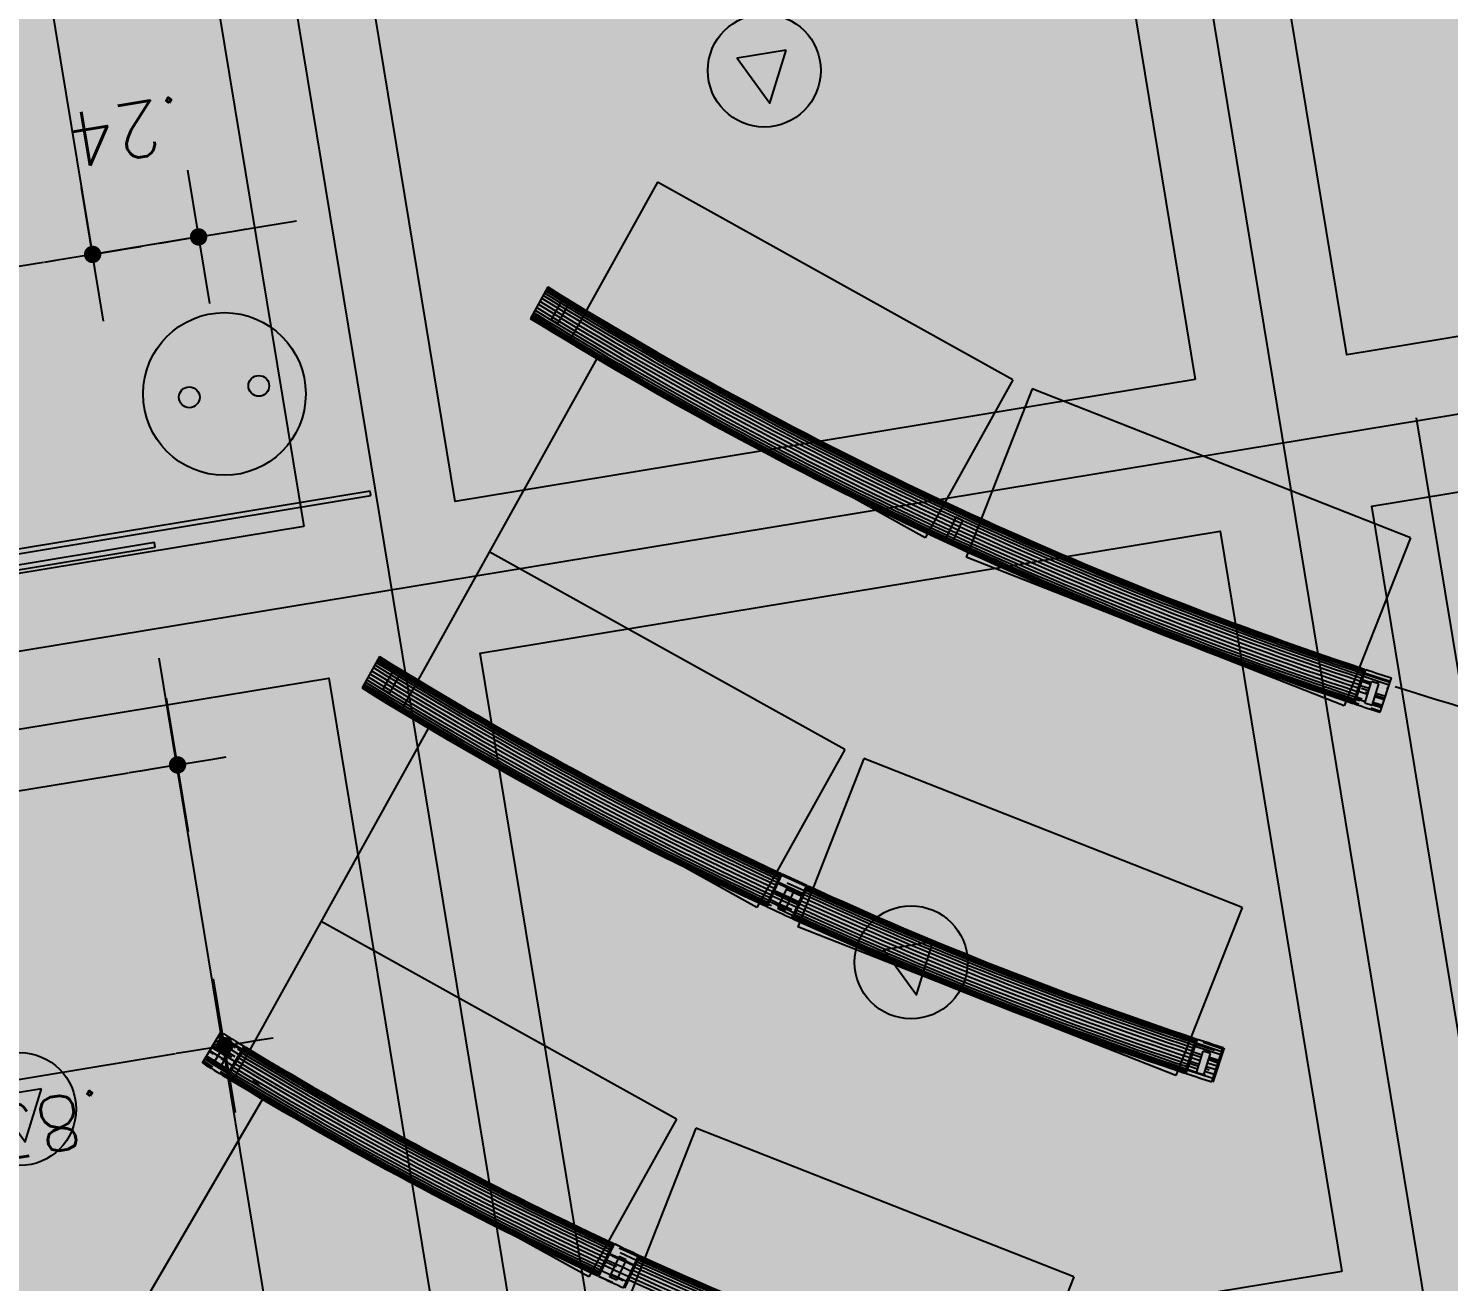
# Model space of a CAD drawing. Header units: millimetres. Extents: x 33240 to 33395, y 51607 to 51720.
# Drawn here: x 33281.033 to 33284.177, y 51681.059 to 51683.833 of the extents above; entities that cross this region are included whole.
import ezdxf

# ---------------------------------------------------------------- set-up
doc = ezdxf.new("R2010")
doc.units = ezdxf.units.MM
doc.header["$LTSCALE"] = 0.3
doc.header["$MEASUREMENT"] = 0
doc.header["$PDMODE"] = 34
doc.header["$PDSIZE"] = 0.3
doc.linetypes.add('ACAD_ISO04W100', pattern=[30, 24, -3, 0, -3])
doc.linetypes.add('ACAD_ISO08W100', pattern=[36, 24, -3, 6, -3])
doc.layers.get('0').update_dxf_attribs({"linetype": 'CONTINUOUS'})
doc.layers.get('DEFPOINTS').update_dxf_attribs({"linetype": 'CONTINUOUS'})
for name, color, linetype in [('00-TRAMES-BAT', 7, 'ACAD_ISO08W100'), ('07-REVT-SOL', 8, 'CONTINUOUS'), ('08-EQUI-MEUBLE-PROJ-01', 11, 'CONTINUOUS'), ('09-COT-MEUBLE-01', 4, 'CONTINUOUS'), ('15-PLAF-TECHN-TEMPORAIRE', 113, 'CONTINUOUS')]:
    doc.layers.add(name, color=color, linetype=linetype)
doc.styles.add('COT', font='romans.shx')
doc.dimstyles.new('COT-MEUBLE-50eme', dxfattribs={"dimtxt": 0.12, "dimasz": 0.11, "dimexe": 0, "dimexo": 0, "dimgap": 0.05, "dimtad": 1, "dimzin": 4, "dimdsep": 46, "dimtxsty": 'COT', "dimblk1": 'COTBLOC', "dimblk2": 'COTBLOC', "dimsah": 1, "dimcen": -0.1, "dimse1": 1, "dimse2": 1, "dimadec": 0, "dimazin": 0, "dimtfac": 1, "dimtmove": 2, "dimatfit": 3, "dimldrblk": 'COTBLOC', "dimfxl": 1, "dimtolj": 1, "dimarcsym": 0})

# ---------------------------------------------------------------- blocks, each defined once
blk = doc.blocks.new('COTBLOC')
for p, q in [((0, -1.3608), (0, 1.3608)), ((-0.76, 0), (-0.99, 0)), ((0, 0), (-0.76, 0)), ((0, 0), (0.76, 0)), ((0.76, 0), (0.99, 0))]:
    blk.add_line(p, q)
at = {"const_width": 0.15}
blk.add_lwpolyline([(-0.1, 0, 1), (0.1, 0, 1)], format="xyb", close=True, dxfattribs=at)
blk = doc.blocks.new('*D240')
at = {"layer": '09-COT-MEUBLE-01', "color": 0, "lineweight": -2, "ltscale": 10}
for p, q in [((33281.5181, 51683.389), (33281.6266, 51683.4069)), ((33281.4096, 51683.3712), (33281.175, 51683.3325)), ((33281.0664, 51683.3147), (33280.9579, 51683.2968))]:
    blk.add_line(p, q, dxfattribs=at)
at = {"layer": 'DEFPOINTS', "color": 0, "ltscale": 10}
for p in [(33281.175, 51683.3325), (33281.4339, 51683.2235), (33281.1993, 51683.1848)]:
    blk.add_point(p, dxfattribs=at)
at = {"layer": '09-COT-MEUBLE-01', "color": 0, "lineweight": -2, "ltscale": 10, "xscale": 0.11, "yscale": 0.11, "zscale": 0.11}
for p, rotation in [((33281.4096, 51683.3712), 189.3505736683666), ((33281.175, 51683.3325), 9.3505736683666)]:
    blk.add_blockref('COTBLOC', p, dxfattribs=dict(at, rotation=rotation))
at = {"layer": '09-COT-MEUBLE-01', "color": 0, "ltscale": 10, "insert": (33281.2508, 51683.6035), "char_height": 0.12, "attachment_point": 5, "rotation": 189.3506, "style": 'COT'}
blk.add_mtext('\\A1;.24', dxfattribs=at)
blk = doc.blocks.new('*D241')
at = {"layer": '09-COT-MEUBLE-01', "color": 0, "lineweight": -2, "ltscale": 10}
blk.add_line((33281.2545, 51682.1848), (33279.9959, 51681.9776), dxfattribs=at)
at = {"layer": 'DEFPOINTS', "color": 0, "ltscale": 10}
for p in [(33281.3869, 51682.0579), (33279.8874, 51681.9597), (33279.9117, 51681.8118)]:
    blk.add_point(p, dxfattribs=at)
at = {"layer": '09-COT-MEUBLE-01', "color": 0, "lineweight": -2, "ltscale": 10, "xscale": 0.11, "yscale": 0.11, "zscale": 0.11}
for p, rotation in [((33281.363, 51682.2027), 9.3505736683666), ((33279.8874, 51681.9597), 189.3505736683666)]:
    blk.add_blockref('COTBLOC', p, dxfattribs=dict(at, rotation=rotation))
at = {"layer": '09-COT-MEUBLE-01', "color": 0, "ltscale": 10, "insert": (33280.6431, 51681.9727), "char_height": 0.12, "attachment_point": 5, "rotation": 189.3506, "style": 'COT'}
blk.add_mtext('\\A1;1.50', dxfattribs=at)
blk = doc.blocks.new('*D242')
at = {"layer": '09-COT-MEUBLE-01', "color": 0, "lineweight": -2, "ltscale": 10}
blk.add_line((33281.3587, 51681.5635), (33280.7569, 51681.4644), dxfattribs=at)
at = {"layer": 'DEFPOINTS', "color": 0, "ltscale": 10}
for p in [(33280.6484, 51681.4466), (33281.4913, 51681.4352), (33280.6727, 51681.2986)]:
    blk.add_point(p, dxfattribs=at)
at = {"layer": '09-COT-MEUBLE-01', "color": 0, "lineweight": -2, "ltscale": 10, "xscale": 0.11, "yscale": 0.11, "zscale": 0.11}
for p, rotation in [((33281.4672, 51681.5814), 9.3505736683666), ((33280.6484, 51681.4466), 189.3505736683666)]:
    blk.add_blockref('COTBLOC', p, dxfattribs=dict(at, rotation=rotation))
at = {"layer": '09-COT-MEUBLE-01', "color": 0, "ltscale": 10, "insert": (33281.0757, 51681.4055), "char_height": 0.12, "attachment_point": 5, "rotation": 189.3506, "style": 'COT'}
blk.add_mtext('\\A1;.83', dxfattribs=at)

msp = doc.modelspace()

# ---------------------------------------------------------------- hatches: boundary and pattern name
at = {"layer": '07-REVT-SOL'}
h = msp.add_hatch(dxfattribs=at)
h.set_pattern_fill('CROSS', color=30, style=0)
h.set_pattern_definition([(189.35057367, (57785.36794, 108093.83487), (-0.2060594638, -0.2872968802), [0.125, -0.375]), (279.35057367, (57785.29612, 108093.88639), (0.2872968802, -0.2060594638), [0.125, -0.375])])
edge = h.paths.add_edge_path()
edge.add_line((33283.3783, 51687.0822), (33282.6443, 51691.5402))
edge.add_line((33282.6443, 51691.5402), (33270.1624, 51689.4848))
edge.add_line((33270.1624, 51689.4848), (33272.7213, 51673.9442))
edge.add_line((33272.7213, 51673.9442), (33273.8232, 51674.1256))
edge.add_line((33273.8232, 51674.1256), (33273.4532, 51676.3726))
edge.add_line((33273.4532, 51676.3726), (33279.4392, 51677.3582))
edge.add_line((33279.4392, 51677.3582), (33280.4429, 51671.2631))
edge.add_line((33280.4429, 51671.2631), (33280.6933, 51669.7425))
edge.add_line((33280.6933, 51669.7425), (33287.1828, 51670.8111))
edge.add_arc((33295.4983, 51677.4321), 10.6295, 146.69633, 218.5278, ccw=False)
edge.add_line((33286.6145, 51683.2685), (33287.3226, 51684.3289))
edge.add_line((33287.3226, 51684.3289), (33288.3032, 51685.5277))
edge.add_line((33288.3032, 51685.5277), (33286.1987, 51687.5466))
edge.add_line((33286.1987, 51687.5466), (33283.3783, 51687.0822))

# ---------------------------------------------------------------- linework, layer by layer
at = {"layer": '00-TRAMES-BAT'}
for p, q in [((33290.54, 51643.8971), (33281.8569, 51696.6298)), ((33289.5108, 51632.7087), (33279.0612, 51696.1695))]:
    msp.add_line(p, q, dxfattribs=at)
at = {"layer": '08-EQUI-MEUBLE-PROJ-01', "ltscale": 0.8}
for p, q in [((33282.4256, 51683.4921), (33282.2314, 51683.1424)), ((33283.2124, 51683.055), (33282.4256, 51683.4921)), ((33283.0182, 51682.7053), (33282.2314, 51683.1424)), ((33282.2909, 51683.1021), (33281.8589, 51682.3244)), ((33283.2124, 51683.055), (33283.0182, 51682.7053)), ((33283.2551, 51683.0349), (33283.1086, 51682.6627)), ((33284.0922, 51682.7053), (33283.2551, 51683.0349)), ((33281.7893, 51682.8084), (33280.8025, 51682.646)), ((33280.8042, 51682.6361), (33281.7909, 51682.7986)), ((33281.7909, 51682.7986), (33281.7893, 51682.8084)), ((33284.0922, 51682.7053), (33283.9457, 51682.3331)), ((33281.3118, 51682.6946), (33280.3251, 51682.5321)), ((33280.3267, 51682.5222), (33281.3134, 51682.6847)), ((33281.3134, 51682.6847), (33281.3118, 51682.6946)), ((33282.8399, 51682.2371), (33282.0531, 51682.6741)), ((33283.9457, 51682.3331), (33283.1086, 51682.6627)), ((33282.6457, 51681.8874), (33281.8589, 51682.3244)), ((33281.9189, 51682.285), (33281.523, 51681.5724)), ((33282.8399, 51682.2371), (33282.6457, 51681.8874)), ((33282.8826, 51682.2169), (33282.7361, 51681.8447)), ((33283.7197, 51681.8874), (33282.8826, 51682.2169)), ((33283.7197, 51681.8874), (33283.5732, 51681.5152)), ((33282.4674, 51681.4191), (33281.6806, 51681.8562)), ((33283.5732, 51681.5152), (33282.7361, 51681.8447)), ((33282.1089, 51681.1607), (33281.4864, 51681.5065)), ((33281.5508, 51681.4633), (33281.1142, 51680.7134)), ((33282.4674, 51681.4191), (33282.3173, 51681.1489)), ((33282.5101, 51681.399), (33282.3972, 51681.1121)), ((33283.3472, 51681.0695), (33282.5101, 51681.399)), ((33282.2732, 51681.0695), (33282.1089, 51681.1607)), ((33283.3472, 51681.0695), (33283.2343, 51680.7827))]:
    msp.add_line(p, q, dxfattribs=at)
at = {"layer": '08-EQUI-MEUBLE-PROJ-01', "color": 8, "ltscale": 0.8}
for p, q in [((33282.1826, 51683.2604), (33282.144, 51683.1909)), ((33282.2142, 51683.232), (33282.19, 51683.1883)), ((33282.2291, 51683.2237), (33282.2048, 51683.18)), ((33282.2291, 51683.2237), (33282.2142, 51683.232)), ((33282.19, 51683.1883), (33282.2048, 51683.18)), ((33283.0856, 51682.7509), (33283.0642, 51682.7057)), ((33283.1009, 51682.7437), (33283.0796, 51682.6985)), ((33283.1009, 51682.7437), (33283.0856, 51682.7509)), ((33283.0796, 51682.6985), (33283.0642, 51682.7057)), ((33281.8101, 51682.4425), (33281.7715, 51682.373)), ((33281.8418, 51682.414), (33281.8175, 51682.3703)), ((33281.8566, 51682.4058), (33281.8323, 51682.3621)), ((33281.8994, 51682.3863), (33281.8846, 51682.3945)), ((33283.9656, 51682.3388), (33283.9906, 51682.4149)), ((33283.9683, 51682.3379), (33283.9933, 51682.414)), ((33284.0042, 51682.3807), (33283.9845, 51682.3871)), ((33284.0053, 51682.3843), (33283.9856, 51682.3908)), ((33284.0451, 51682.3795), (33283.9881, 51682.3982)), ((33284.0468, 51682.3848), (33283.9898, 51682.4035)), ((33284.0477, 51682.3875), (33283.9907, 51682.4061)), ((33283.9912, 51682.3396), (33284.0063, 51682.3873)), ((33284.0225, 51682.3821), (33284.0063, 51682.3873)), ((33284.0253, 51682.3192), (33284.0503, 51682.3952)), ((33281.8175, 51682.3703), (33281.8323, 51682.3621)), ((33283.9973, 51682.3587), (33283.9773, 51682.3653)), ((33284.0013, 51682.3715), (33283.9815, 51682.378)), ((33283.9997, 51682.3664), (33283.984, 51682.3715)), ((33283.9982, 51682.3616), (33283.9927, 51682.3634)), ((33284.0074, 51682.3344), (33284.0225, 51682.3821)), ((33284.0352, 51682.3495), (33284.0143, 51682.3563)), ((33284.0368, 51682.3542), (33284.0158, 51682.3611)), ((33284.0217, 51682.3749), (33284.0203, 51682.3754)), ((33284.0427, 51682.3721), (33284.04, 51682.3729)), ((33284.0415, 51682.3685), (33284.0407, 51682.3687)), ((33283.9777, 51682.337), (33283.9689, 51682.3398)), ((33283.9804, 51682.3447), (33283.9715, 51682.3476)), ((33283.9921, 51682.3425), (33283.972, 51682.3491)), ((33283.9856, 51682.3484), (33283.9731, 51682.3526)), ((33284.0074, 51682.3344), (33283.9912, 51682.3396)), ((33284.0259, 51682.3211), (33284.0043, 51682.3282)), ((33284.0285, 51682.3289), (33284.0078, 51682.3357)), ((33284.029, 51682.3304), (33284.0083, 51682.3372)), ((33284.0301, 51682.3339), (33284.0094, 51682.3407)), ((33284.0343, 51682.3466), (33284.0134, 51682.3534)), ((33282.6657, 51681.89), (33282.6992, 51681.9625)), ((33282.6683, 51681.8888), (33282.7018, 51681.9613)), ((33282.7549, 51681.9333), (33282.7004, 51681.9583)), ((33282.7561, 51681.9358), (33282.7016, 51681.9609)), ((33282.7036, 51681.9129), (33282.6837, 51681.922)), ((33282.7018, 51681.9091), (33282.6842, 51681.9171)), ((33282.7047, 51681.9152), (33282.6847, 51681.9244)), ((33282.7131, 51681.933), (33282.6917, 51681.8878)), ((33282.7121, 51681.9309), (33282.692, 51681.9402)), ((33282.7476, 51681.9173), (33282.693, 51681.9423)), ((33282.7201, 51681.9081), (33282.7047, 51681.9152)), ((33282.7284, 51681.9257), (33282.7071, 51681.8805)), ((33282.7259, 51681.9202), (33282.7108, 51681.9271)), ((33282.7276, 51681.9239), (33282.7121, 51681.9309)), ((33282.7505, 51681.9237), (33282.7127, 51681.941)), ((33282.7284, 51681.9257), (33282.7131, 51681.933)), ((33282.7228, 51681.8636), (33282.7563, 51681.9362)), ((33282.7254, 51681.8624), (33282.7589, 51681.935)), ((33282.7449, 51681.9115), (33282.7259, 51681.9202)), ((33282.7466, 51681.9151), (33282.7276, 51681.9239)), ((33282.6776, 51681.8909), (33282.6707, 51681.894)), ((33282.6932, 51681.891), (33282.6735, 51681.9)), ((33282.695, 51681.8948), (33282.6753, 51681.9038)), ((33282.699, 51681.9031), (33282.6791, 51681.9122)), ((33282.7253, 51681.869), (33282.6913, 51681.8846)), ((33282.7071, 51681.8805), (33282.6917, 51681.8878)), ((33282.7087, 51681.8839), (33282.6932, 51681.891)), ((33282.7105, 51681.8877), (33282.695, 51681.8948)), ((33282.7144, 51681.896), (33282.699, 51681.9031)), ((33282.7172, 51681.902), (33282.7018, 51681.9091)), ((33282.719, 51681.9058), (33282.7036, 51681.9129)), ((33282.728, 51681.875), (33282.7087, 51681.8839)), ((33282.723, 51681.8819), (33282.7105, 51681.8877)), ((33282.7337, 51681.8872), (33282.7144, 51681.896)), ((33282.7364, 51681.8932), (33282.7172, 51681.902)), ((33282.7382, 51681.897), (33282.719, 51681.9058)), ((33282.7393, 51681.8993), (33282.7201, 51681.9081)), ((33281.4184, 51681.5431), (33281.4591, 51681.6113)), ((33281.4912, 51681.5768), (33281.4526, 51681.6005)), ((33281.5051, 51681.5713), (33281.454, 51681.6028)), ((33281.506, 51681.5728), (33281.4549, 51681.6043)), ((33281.4524, 51681.5586), (33281.4343, 51681.5698)), ((33281.4571, 51681.5665), (33281.439, 51681.5777)), ((33281.4593, 51681.5701), (33281.4412, 51681.5813)), ((33281.4684, 51681.5852), (33281.4426, 51681.5424)), ((33281.4618, 51681.5744), (33281.4437, 51681.5856)), ((33281.4662, 51681.5816), (33281.448, 51681.5928)), ((33281.4829, 51681.5764), (33281.4571, 51681.5336)), ((33281.4737, 51681.5612), (33281.4593, 51681.5701)), ((33281.4763, 51681.5655), (33281.4618, 51681.5744)), ((33281.4807, 51681.5727), (33281.4662, 51681.5816)), ((33281.4829, 51681.5764), (33281.4684, 51681.5852)), ((33281.4696, 51681.5118), (33281.5103, 51681.5801)), ((33281.472, 51681.5104), (33281.5128, 51681.5786)), ((33281.4991, 51681.5613), (33281.4807, 51681.5727)), ((33281.523, 51681.5724), (33281.4864, 51681.5065)), ((33281.5037, 51681.569), (33281.4968, 51681.5733)), ((33283.5931, 51681.5209), (33283.618, 51681.5969)), ((33283.5958, 51681.52), (33283.6207, 51681.596)), ((33283.6725, 51681.5612), (33283.6155, 51681.5799)), ((33283.6589, 51681.5705), (33283.6169, 51681.5843)), ((33283.6747, 51681.568), (33283.6177, 51681.5867)), ((33283.6187, 51681.5216), (33283.6338, 51681.5693)), ((33283.6766, 51681.5739), (33283.6331, 51681.5882)), ((33283.65, 51681.5642), (33283.6338, 51681.5693)), ((33283.6528, 51681.5012), (33283.6778, 51681.5773)), ((33283.6555, 51681.5004), (33283.6805, 51681.5764)), ((33281.4413, 51681.534), (33281.4206, 51681.5468)), ((33281.4743, 51681.5197), (33281.4232, 51681.5512)), ((33281.4434, 51681.5437), (33281.4254, 51681.5548)), ((33281.4454, 51681.5472), (33281.4274, 51681.5583)), ((33281.4426, 51681.5628), (33281.4335, 51681.5684)), ((33281.4579, 51681.5348), (33281.4434, 51681.5437)), ((33281.4599, 51681.5382), (33281.4454, 51681.5472)), ((33281.4668, 51681.5497), (33281.4524, 51681.5586)), ((33281.4716, 51681.5576), (33281.4571, 51681.5665)), ((33281.466, 51681.5484), (33281.4597, 51681.5523)), ((33281.4785, 51681.5268), (33281.4599, 51681.5382)), ((33281.4846, 51681.5369), (33281.466, 51681.5484)), ((33281.4724, 51681.5463), (33281.4668, 51681.5497)), ((33281.4901, 51681.5462), (33281.4716, 51681.5576)), ((33281.4829, 51681.5556), (33281.4737, 51681.5612)), ((33281.4906, 51681.5567), (33281.4763, 51681.5655)), ((33283.623, 51681.5351), (33283.6029, 51681.5417)), ((33283.6244, 51681.5397), (33283.6044, 51681.5463)), ((33283.627, 51681.5479), (33283.6071, 51681.5544)), ((33283.6292, 51681.555), (33283.6094, 51681.5615)), ((33283.6108, 51681.5652), (33283.6106, 51681.5653)), ((33283.631, 51681.5607), (33283.6113, 51681.5672)), ((33283.6349, 51681.5165), (33283.65, 51681.5642)), ((33283.6641, 51681.5357), (33283.6432, 51681.5426)), ((33283.6664, 51681.5428), (33283.6454, 51681.5497)), ((33283.6683, 51681.5485), (33283.6472, 51681.5554)), ((33283.6677, 51681.5466), (33283.6489, 51681.5527)), ((33281.4765, 51681.5234), (33281.4579, 51681.5348)), ((33281.4716, 51681.5153), (33281.4584, 51681.5235)), ((33283.6552, 51681.5086), (33283.5982, 51681.5273)), ((33283.6189, 51681.5223), (33283.5987, 51681.529)), ((33283.6212, 51681.5296), (33283.6011, 51681.5362)), ((33283.6349, 51681.5165), (33283.6187, 51681.5216)), ((33283.6388, 51681.5158), (33283.6351, 51681.517)), ((33283.6581, 51681.5175), (33283.6374, 51681.5243)), ((33283.6468, 51681.5273), (33283.6391, 51681.5298)), ((33283.6614, 51681.5276), (33283.6406, 51681.5344)), ((33281.5282, 51681.5034), (33281.5428, 51681.4946)), ((33282.3173, 51681.1489), (33282.2784, 51681.079)), ((33282.2933, 51681.072), (33282.3274, 51681.1443)), ((33282.2959, 51681.0708), (33282.33, 51681.143)), ((33282.3296, 51681.1421), (33282.327, 51681.1433)), ((33282.3407, 51681.138), (33282.33, 51681.143)), ((33282.3825, 51681.1138), (33282.3408, 51681.133)), ((33282.3305, 51681.0937), (33282.3109, 51681.1026)), ((33282.3325, 51681.098), (33282.313, 51681.107)), ((33282.3383, 51681.1101), (33282.3187, 51681.1191)), ((33282.3406, 51681.115), (33282.3192, 51681.0698)), ((33282.339, 51681.1118), (33282.3195, 51681.1207)), ((33282.3382, 51681.1099), (33282.3254, 51681.1158)), ((33282.348, 51681.0909), (33282.3325, 51681.098)), ((33282.3559, 51681.1078), (33282.3346, 51681.0626)), ((33282.3536, 51681.1029), (33282.3382, 51681.1099)), ((33282.3537, 51681.103), (33282.3383, 51681.1101)), ((33282.3545, 51681.1047), (33282.339, 51681.1118)), ((33282.3559, 51681.1078), (33282.3406, 51681.115)), ((33282.3789, 51681.1062), (33282.3427, 51681.1228)), ((33282.3504, 51681.0457), (33282.3845, 51681.1179)), ((33282.353, 51681.0445), (33282.3871, 51681.1167)), ((33282.3731, 51681.0939), (33282.3536, 51681.1029)), ((33282.3732, 51681.0941), (33282.3537, 51681.103)), ((33282.374, 51681.0957), (33282.3545, 51681.1047)), ((33282.3972, 51681.1121), (33282.3679, 51681.0376)), ((33282.3866, 51681.1158), (33282.3841, 51681.117)), ((33282.2784, 51681.079), (33282.2732, 51681.0695)), ((33282.2963, 51681.0717), (33282.2937, 51681.0729)), ((33282.3259, 51681.057), (33282.2959, 51681.0708)), ((33282.3211, 51681.0738), (33282.3015, 51681.0828)), ((33282.3189, 51681.0895), (33282.3073, 51681.0949)), ((33282.3268, 51681.0859), (33282.3073, 51681.0949)), ((33282.3346, 51681.0626), (33282.3192, 51681.0698)), ((33282.3366, 51681.0667), (33282.3211, 51681.0738)), ((33282.3374, 51681.0685), (33282.323, 51681.0751)), ((33282.3423, 51681.0788), (33282.3268, 51681.0859)), ((33282.335, 51681.0916), (33282.3305, 51681.0937)), ((33282.3423, 51681.0788), (33282.3325, 51681.0833)), ((33282.3494, 51681.0608), (33282.3366, 51681.0667)), ((33282.3569, 51681.0595), (33282.3374, 51681.0685)), ((33282.3618, 51681.0698), (33282.3423, 51681.0788)), ((33282.3618, 51681.0698), (33282.3423, 51681.0788)), ((33282.3675, 51681.082), (33282.348, 51681.0909))]:
    msp.add_line(p, q, dxfattribs=at)
at = {"layer": '08-EQUI-MEUBLE-PROJ-01', "ltscale": 0.8}
for centre, radius in [((33281.4668, 51683.0236), 0.18), ((33281.5429, 51683.0416), 0.023), ((33281.389, 51683.0163), 0.023)]:
    msp.add_circle(centre, radius, dxfattribs=at)
at = {"layer": '08-EQUI-MEUBLE-PROJ-01', "color": 8, "ltscale": 0.8}
for centre, radius, start, end in [((33286.7041, 51690.5723), 8.625, 238.26817, 251.6012), ((33286.7041, 51690.5723), 8.618, 238.26817, 251.60102), ((33286.7041, 51690.5723), 8.612, 238.26817, 251.60087), ((33286.7041, 51690.5723), 8.607, 238.26817, 251.60074), ((33286.7041, 51690.5723), 8.603, 238.26817, 251.60064), ((33286.7041, 51690.5723), 8.6, 238.26817, 251.60056), ((33286.7041, 51690.5723), 8.598, 238.26817, 251.61951), ((33286.7041, 51690.5723), 8.597, 238.26817, 251.60049), ((33286.6978, 51690.5526), 8.6413, 238.25954, 251.60051), ((33286.6978, 51690.5526), 8.6353, 238.25954, 251.60036), ((33286.6978, 51690.5526), 8.6283, 238.25954, 251.60018), ((33286.6978, 51690.5526), 8.6203, 238.25954, 251.59998), ((33286.7041, 51690.5723), 8.633, 238.26817, 251.6014), ((33286.6978, 51690.5526), 8.6563, 238.25954, 251.60089), ((33286.6978, 51690.5526), 8.6553, 238.25954, 251.61973), ((33286.6978, 51690.5526), 8.6533, 238.25954, 251.60081), ((33286.6978, 51690.5526), 8.6503, 238.25954, 251.60074), ((33286.6978, 51690.5526), 8.6463, 238.25954, 251.60064), ((33286.3316, 51689.7544), 8.625, 238.27688, 245.00683), ((33286.3316, 51689.7544), 8.618, 238.2747, 245.00665), ((33286.3316, 51689.7544), 8.612, 238.27284, 245.0065), ((33286.3316, 51689.7544), 8.607, 238.27129, 245.00637), ((33286.3316, 51689.7544), 8.603, 238.27004, 245.00627), ((33286.3316, 51689.7544), 8.6, 238.2691, 245.00619), ((33286.3316, 51689.7544), 8.598, 238.26817, 245.02513), ((33286.3316, 51689.7544), 8.597, 238.26817, 245.00612), ((33286.3253, 51689.7346), 8.6413, 238.25487, 244.99035), ((33286.3253, 51689.7346), 8.6353, 238.253, 244.99019), ((33286.3253, 51689.7346), 8.6283, 238.25081, 244.99), ((33286.3253, 51689.7346), 8.6203, 238.24831, 244.98978), ((33286.3316, 51689.7544), 8.633, 238.27935, 245.00703), ((33286.7041, 51690.5723), 8.597, 251.61948, 252.01936), ((33286.3253, 51689.7346), 8.6563, 238.25954, 244.99076), ((33286.3253, 51689.7346), 8.6553, 238.25954, 245.0096), ((33286.3253, 51689.7346), 8.6533, 238.25954, 244.99068), ((33286.3253, 51689.7346), 8.6503, 238.25768, 244.9906), ((33286.3253, 51689.7346), 8.6463, 238.25643, 244.99049), ((33286.6978, 51690.5526), 8.6563, 251.61975, 252.01689), ((33286.3316, 51689.7544), 8.597, 245.02511, 245.42499), ((33286.3316, 51689.7544), 8.618, 245.44345, 251.60089), ((33286.3316, 51689.7544), 8.612, 245.4436, 251.60074), ((33286.3316, 51689.7544), 8.607, 245.44373, 251.60061), ((33286.3316, 51689.7544), 8.598, 245.42497, 251.61938), ((33286.3316, 51689.7544), 8.603, 245.44383, 251.60051), ((33286.3316, 51689.7544), 8.6, 245.44391, 251.60044), ((33286.3316, 51689.7544), 8.597, 245.44398, 251.60036), ((33286.3253, 51689.7346), 8.6563, 245.00962, 245.40676), ((33286.3253, 51689.7346), 8.6283, 245.42628, 251.60005), ((33286.3253, 51689.7346), 8.6203, 245.42647, 251.59985), ((33286.3316, 51689.7544), 8.633, 245.44307, 251.60127), ((33286.3316, 51689.7544), 8.625, 245.44327, 251.60107), ((33286.3253, 51689.7346), 8.6553, 245.40678, 251.6196), ((33286.3253, 51689.7346), 8.6563, 245.42563, 251.60076), ((33286.3253, 51689.7346), 8.6533, 245.4257, 251.60069), ((33286.3253, 51689.7346), 8.6503, 245.42577, 251.60061), ((33286.3253, 51689.7346), 8.6463, 245.42586, 251.60051), ((33286.3253, 51689.7346), 8.6413, 245.42598, 251.60038), ((33286.3253, 51689.7346), 8.6353, 245.42612, 251.60023), ((33285.9591, 51688.9364), 8.597, 238.43642, 238.83628), ((33285.9591, 51688.9364), 8.607, 238.85564, 245.01118), ((33285.9591, 51688.9364), 8.603, 238.85549, 245.01118), ((33285.9591, 51688.9364), 8.598, 238.83632, 245.01118), ((33285.9591, 51688.9364), 8.6, 238.85539, 245.01118), ((33285.9591, 51688.9364), 8.597, 238.85528, 245.01118), ((33286.3316, 51689.7544), 8.597, 251.61935, 252.01923), ((33285.9528, 51688.9167), 8.6563, 238.41026, 238.80739), ((33285.9528, 51688.9167), 8.6203, 238.82484, 244.99121), ((33285.9591, 51688.9364), 8.633, 238.85657, 245.01118), ((33285.9591, 51688.9364), 8.625, 238.85628, 245.01118), ((33285.9591, 51688.9364), 8.618, 238.85603, 245.01118), ((33285.9591, 51688.9364), 8.612, 238.85582, 245.01118), ((33285.9528, 51688.9167), 8.6553, 238.80735, 244.99121), ((33285.9528, 51688.9167), 8.6563, 238.82625, 244.99121), ((33285.9528, 51688.9167), 8.6533, 238.82614, 244.99121), ((33285.9528, 51688.9167), 8.6503, 238.82602, 244.99121), ((33285.9528, 51688.9167), 8.6463, 238.82586, 244.99121), ((33285.9528, 51688.9167), 8.6413, 238.82567, 244.99121), ((33285.9528, 51688.9167), 8.6353, 238.82543, 244.99121), ((33285.9528, 51688.9167), 8.6283, 238.82515, 244.99121), ((33286.3253, 51689.7346), 8.6563, 251.61963, 252.01677), ((33285.9591, 51688.9364), 8.597, 245.03017, 245.43005), ((33285.9591, 51688.9364), 8.618, 245.44905, 251.60049), ((33285.9591, 51688.9364), 8.612, 245.44905, 251.60049), ((33285.9591, 51688.9364), 8.607, 245.44905, 251.60049), ((33285.9591, 51688.9364), 8.603, 245.44905, 251.60049), ((33285.9591, 51688.9364), 8.6, 245.44905, 251.60049), ((33285.9591, 51688.9364), 8.598, 245.44905, 251.60049), ((33285.9591, 51688.9364), 8.597, 245.44905, 251.60049), ((33285.9528, 51688.9167), 8.6563, 245.01007, 245.40723), ((33285.9528, 51688.9167), 8.6283, 245.42609, 251.60089), ((33285.9528, 51688.9167), 8.6203, 245.42609, 251.60089), ((33285.9591, 51688.9364), 8.633, 245.44905, 251.60049), ((33285.9591, 51688.9364), 8.625, 245.44905, 251.60049), ((33285.9528, 51688.9167), 8.6353, 245.42609, 251.60089)]:
    msp.add_arc(centre, radius, start, end, dxfattribs=at)
at = {"layer": '08-EQUI-MEUBLE-PROJ-01', "ltscale": 0.8}
msp.add_arc((33286.0871, 51688.7388), 6.6784, 252.318, 259.04248, dxfattribs=at)
at = {"layer": '15-PLAF-TECHN-TEMPORAIRE', "color": 8, "linetype": 'ACAD_ISO04W100'}
for p, q in [((33283.7874, 51670.7496), (33280.5379, 51690.4839)), ((33284.1361, 51680.9417), (33283.2454, 51686.3509)), ((33285.7829, 51683.2398), (33271.9706, 51680.9654))]:
    msp.add_line(p, q, dxfattribs=at)
at = {"layer": '15-PLAF-TECHN-TEMPORAIRE', "ltscale": 10}
for points in [[(33285.5892, 51683.3802), (33283.9513, 51683.1105), (33283.6815, 51684.7484), (33285.3195, 51685.0181)], [(33283.6158, 51683.0553), (33281.9778, 51682.7855), (33281.7081, 51684.4235), (33283.3461, 51684.6932)], [(33281.6423, 51682.7303), (33280.0044, 51682.4606), (33279.7347, 51684.0985), (33281.3726, 51684.3682)], [(33283.9407, 51681.0818), (33282.3028, 51680.8121), (33282.0331, 51682.4501), (33283.671, 51682.7198)], [(33281.9673, 51680.7569), (33280.3294, 51680.4872), (33280.0596, 51682.1251), (33281.6976, 51682.3948)]]:
    msp.add_lwpolyline(points, close=True, dxfattribs=at)
at = {"layer": '15-PLAF-TECHN-TEMPORAIRE', "color": 8}
for points in [[(33282.7103, 51683.7845), (33282.6017, 51683.7666), (33282.6739, 51683.667), (33282.6739, 51683.667)], [(33283.0352, 51681.8111), (33282.9267, 51681.7932), (33282.9988, 51681.6936), (33282.9988, 51681.6936)], [(33281.0618, 51681.4861), (33280.9532, 51681.4682), (33281.0254, 51681.3686), (33281.0254, 51681.3686)]]:
    msp.add_lwpolyline(points, close=True, dxfattribs=at)
at = {"layer": '15-PLAF-TECHN-TEMPORAIRE', "ltscale": 10}
msp.add_lwpolyline([(33284.638, 51681.1966), (33284.2762, 51681.1371), (33284.0065, 51682.775), (33285.492, 51683.0196)], dxfattribs=at)
at = {"layer": '15-PLAF-TECHN-TEMPORAIRE', "color": 8}
for centre in [(33282.6619, 51683.7394), (33282.9869, 51681.7659), (33281.0135, 51681.441)]:
    msp.add_circle(centre, 0.125, dxfattribs=at)
at = {"layer": '15-PLAF-TECHN-TEMPORAIRE', "color": 8, "linetype": 'ACAD_ISO04W100'}
msp.add_ellipse((33298.2958, 51679.2703), major_axis=(-12.0261, -6.7629), ratio=0.772976, dxfattribs=at)

# ---------------------------------------------------------------- dimensions: what is measured, and where the dimension line sits
at = {"layer": '09-COT-MEUBLE-01', "ltscale": 10}
for base, p1, p2, picture, middle in [((33281.175, 51683.3325), (33281.4339, 51683.2235), (33281.1993, 51683.1848), '*D240', (33281.2508, 51683.6035)), ((33279.8874, 51681.9597), (33281.3869, 51682.0579), (33279.9117, 51681.8118), '*D241', (33280.6431, 51681.9727)), ((33280.6484, 51681.4466), (33281.4913, 51681.4352), (33280.6727, 51681.2986), '*D242', (33281.0757, 51681.4055))]:
    dim = msp.add_linear_dim(base=base, p1=p1, p2=p2, angle=189.3506, dimstyle='COT-MEUBLE-50eme', dxfattribs=at)
    dim.commit()
    dim.dimension.update_dxf_attribs({"geometry": picture, "text_midpoint": middle})

doc.saveas('drawing.dxf')
